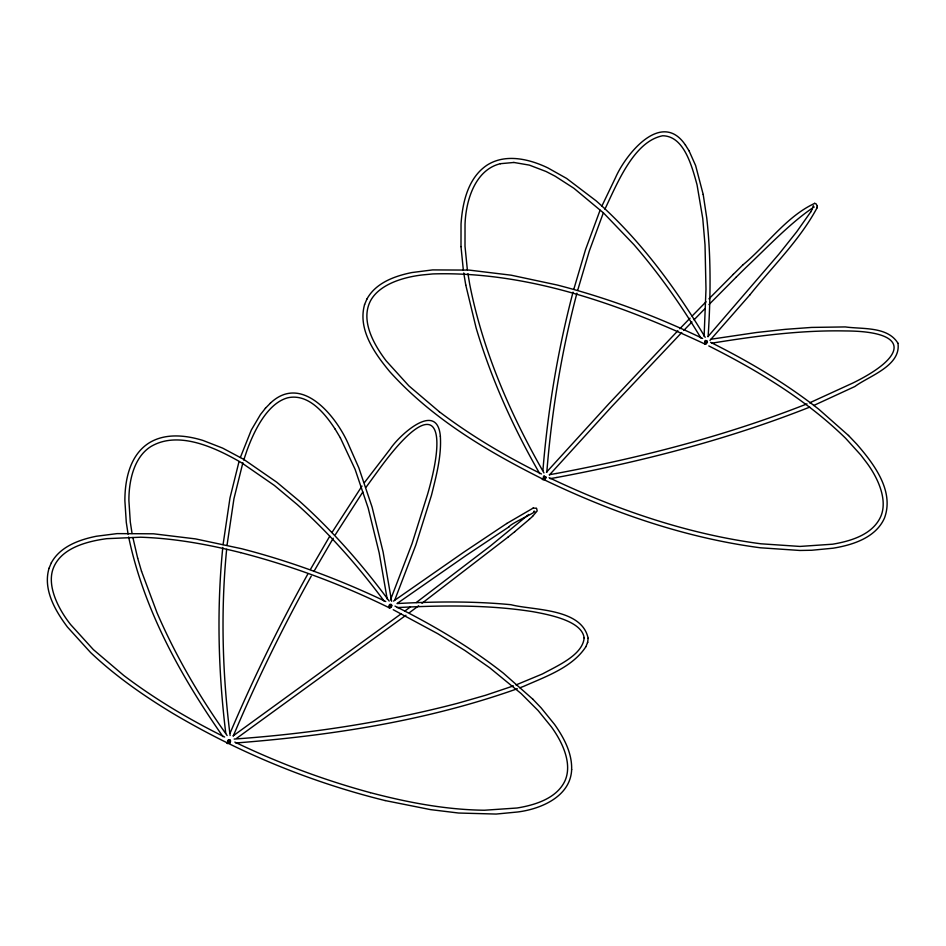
<?xml version="1.0" encoding="UTF-8"?>
<svg xmlns="http://www.w3.org/2000/svg" width="946" height="946" viewBox="0 0 946 946"><rect width="100%" height="100%" fill="white"/><g stroke="black" fill="none" stroke-linecap="round" stroke-linejoin="round"><path stroke-width="1.42" d="M703.197 194.462L706.768 218.136C711.144 257.466 710.659 297.186 708.128 336.622M389.184 601.1C362.625 565.129 333.051 531.274 299.74 501.404L276.859 482.283L243.654 459.318L222.629 448.108L203.059 440.481C185.499 435.042 164.651 432.866 148.439 443.331C129.756 455.665 124.837 479.941 124.884 500.848L126.291 522.381L128.088 534.171M364.588 304.553C357.517 329.492 374.722 353.485 389.74 371.624L389.811 371.707C432.086 418.676 487.521 451.443 543.512 479.456L543.501 479.445C611.932 512.436 684.821 537.825 760.371 547.781L799.878 550.466L811.774 550.253L833.119 548.195C852.665 545.002 875.641 537.789 884.427 518.172C894.68 490.832 873.525 463.481 856.721 444.112L848.479 435.467M571.632 769.63C572.188 753.028 563.875 737.691 554.616 724.494L541.159 707.915L532.917 699.271M584.143 638.018C582.192 621.309 551.01 614.959 532.669 611.648C487.911 604.624 442.361 605.298 397.249 607.58M588.152 638.373C581.837 607.864 533.118 610.489 511.006 604.719L510.911 604.707C473.059 601.053 434.935 601.514 397.013 603.56L465.964 555.574L509.031 526.816M704.108 336.362L705.988 289.157L705.018 244.908L702.76 218.526L697.048 184.837C691.609 164.923 683.757 136.047 662.685 135.763C634.305 141.344 617.927 181.798 604.92 209.161M817.297 206.358L816.256 204.005L814.565 203.343M542.909 470.505C547.805 410.339 557.702 350.528 573.028 292.137M546.812 472.22C551.636 411.817 561.534 351.782 576.918 293.165M222.783 547.486C216.61 609.212 218.254 671.625 225.763 733.174M223.067 544.624L229.996 497.903L239.031 461.553M226.65 549.295C220.595 611.211 222.369 673.788 230.115 735.48M227.064 545.026L233.946 498.696L242.886 462.724M229.783 739.855L228.045 743.189L229.701 739.843M391.112 604.411L389.338 607.781L389.977 607.013M749.882 294.88C772.622 266.311 799.772 240.107 817.096 207.742M587.501 642.701L587.655 642.109M571.656 769.512C570.58 796.638 540.71 809.126 517.557 811.999L496.118 814.057L458.609 813.028L430.56 809.622L385.093 800.553M584.167 637.77C582.736 654.727 558.755 665.121 542.59 673.883L515.996 684.939M587.643 642.228L588.164 638.243M817.084 207.872L817.309 206.228M391.017 604.459L390.698 605.44L389.031 605.747M706.591 340.595L704.959 344.001L707.241 341.281M706.662 340.773L706.366 341.683L704.758 341.672M573.796 289.299L585.479 249.803L600.071 210.225M577.687 290.339L589.299 251.068L603.3 212.98M389.385 606.871L389.208 607.639L389.421 606.859M240.331 457.521L251.317 430.028L260.457 414.549L265.495 408.164M243.725 460.075L246.894 450.686C254.734 429.035 268.049 403.126 287.75 397.793C307.876 393.347 324.171 412.184 335.203 429.224M49.038 568.274C42.759 589.476 55.187 610.643 67.438 627.044L90.544 652.492C115.246 675.893 143.284 695.476 172.326 713.071L172.361 713.095C238.522 752.389 310.418 782.165 385.14 800.564M228.14 742.113L227.88 743.071L228.175 742.102A2.01 0.603 86.2 0 0 228.447 742.847M394.73 600.119L415.838 545.002L431.482 495.243C436.224 475.956 441.652 456.197 440.339 436.153M585.893 646.686L587.549 642.582M390.462 599.93L412.018 543.702L427.58 494.285C448.794 421.266 434.048 394.6 380.257 467.75L366.126 487.155M51.321 562.835C60.142 546.54 79.239 539.693 96.35 536.252L117.091 533.615L153.559 533.804L195.538 538.901L241.549 548.704C291.226 561.463 339.508 579.449 385.767 601.538M366.882 299.125C375.704 282.83 394.801 275.984 411.912 272.543L432.641 269.906L469.11 270.095L511.1 275.18L557.099 284.994C607.249 297.86 655.968 316.082 702.642 338.443M391.644 604.884L388.889 606.847M230.126 733.055C253.138 678.779 279.082 625.755 307.722 574.222M233.295 735.905C256.366 681.309 282.452 627.978 311.246 576.161M48.991 568.38L51.368 562.728M364.541 304.671L366.93 299.019M601.751 206.334L615.539 177.588C625.673 154.364 661.55 109.381 685.495 145.152M812.342 208.948L813.312 205.743L814.092 207.245M390.048 606.776L390.651 605.546L391.999 605.535M532.515 516.433L537.174 510.946L536.607 508.44M810.651 212.046L812.401 208.841M585.775 646.898C572.2 667.545 545.676 676.579 523.812 686.299L519.886 687.777M310.43 569.433L329.764 536.205M313.942 571.396L333.24 538.227M544.116 478.7C546.563 473.863 543.69 479.551 544.21 478.747M331.951 532.551L361.987 486.078M335.392 534.632L362.826 491.991M810.71 211.939L796.757 231.711L778.972 254.084L707.939 336.622M364.423 482.614L390.26 448.972C398.372 436.307 437.229 399.567 440.375 436.39M749.93 294.821L709.949 340.406M546.457 472.231L608.893 403.729L677.868 330.745M549.437 474.939L611.849 406.473L681.747 332.519M679.796 328.747L690.072 318.14M683.745 330.461L691.964 321.971M270.39 403.162C302.46 372.582 337.734 418.309 349.015 445.625L358.853 467.892L372.074 507.044L383.106 552.003L391.609 601.278M692.105 316.047L706.047 301.798M694.009 319.854L705.054 308.538M265.412 408.246L270.473 403.079M708.968 298.818L733.292 274.364M708.956 304.577L736.13 277.213M742.787 264.975L742.847 264.915C766.792 245.286 786.339 216.386 814.813 203.331M733.233 274.423L742.847 264.915M736.071 277.273L745.614 267.836C766.934 247.722 789.555 223.682 812.247 208.191M514.683 531.735L529.453 519.248M528.719 514.458L490.43 545.948L416.228 602.567M529.358 519.33L532.61 516.35M704.888 344.025C620.588 304.624 527.714 271.064 432.807 273.926L422.318 274.943C402.807 277.202 379.476 284.439 370.619 300.603C360.331 320.044 373.15 343.705 386.157 360.84L408.885 385.873L439.322 411.747M545.854 476.737L542.673 478.617L543.442 478.309M543.075 479.906L543.465 479.362M542.732 478.57L542.141 479.066L543.796 478.156M227.241 742.539L230.398 740.269M421.975 603.288L508.274 536.926M228.104 743.118L227.513 743.615L228.258 741.841L226.733 742.965L227.856 742.125M508.179 536.997L514.778 531.664M404.711 611.175L410.469 606.871M409.417 612.677L418.64 605.795M401.175 613.788L233.118 735.893M405.952 615.255L236.547 738.4M393.536 601.1L463.67 552.263L506.855 523.434M506.76 523.493L533.272 508.026M508.936 526.875C511.23 522.961 540.615 510.521 533.781 511.266M706.248 341.79L704.675 342.913M809.551 402.866L852.985 382.964C907.853 356.027 910.182 331.135 845.357 330.946C800.493 330.036 755.819 336.055 711.629 343.209M813.726 405.479L854.877 386.512C868.735 376.106 901.325 365.889 897.955 343.232M389.291 607.805C341.944 584.522 291.782 565.814 240.509 552.594L240.556 552.606C207.813 544.411 174.36 538.298 140.552 537.21L106.768 538.664C85.069 541.597 59.61 548.834 52.716 569.882C47.276 587.206 58.652 609.472 70.595 624.549L93.335 649.583L123.701 675.409C155.168 699.283 189.306 719.468 224.64 737.029M806.985 403.883C726.102 435.775 641.494 457.521 556.13 473.52M809.741 407.111C728.231 439.382 642.925 461.352 556.851 477.47M513.453 685.897L485.688 695.239L457.734 703.256C384.596 722.377 309.543 733.789 234.17 739.063M517.332 688.735C426.93 720.852 331.195 735.586 235.838 742.988M227.702 741.179L230.67 740.978M533.154 508.061L536.417 508.262M500.505 163.682C475.956 169.452 465.929 198.814 465.03 224.332L465.006 246.291L467.348 269.705M549.378 474.703L556.165 473.508M550.123 478.652L556.887 477.47M500.387 163.693L513.926 162.464M710.884 339.247L756.481 332.507L785.263 329.35L811.609 327.422L845.357 326.926C862.279 329.338 887.667 326.157 898.014 343.351M543.43 477.115L546.149 477.517M513.82 162.452L529.346 165.112L546.09 171.51L555.231 176.252L573.867 188.254L603.536 212.956L633.938 244.671C659.09 273.69 681.262 305.203 700.974 338.136M706.343 341.754L707.466 342.085M705.184 337.308C675.125 287.359 640.064 239.669 596.205 200.907L566.607 178.427L547.888 167.915C529.393 159.011 505.602 153.287 487.048 165.136C467.974 177.872 462.499 202.515 461.033 223.918L460.998 246.646M549.094 477.671C616.035 509.539 687.198 534.1 760.927 543.796L799.938 546.433L832.646 544.198C851.589 540.982 872.815 534.407 880.809 516.41C887.809 500.032 878.255 478.44 866.997 463.15L860.789 455.014L845.736 438.4C806.11 399.638 758.042 370.737 708.791 345.929M234.821 742.102C278.349 762.996 323.745 780.048 370.359 792.653L370.312 792.642C407.56 802.433 445.755 809.764 484.376 810.237L517.072 808.002C535.862 804.963 557.348 797.998 565.2 780.32C572.318 763.434 562.61 742.374 551.435 726.954L538.085 710.517L521.175 693.595L489.65 667.722L464.9 650.493L437.691 633.654L393.229 609.732M541.467 473.958C505.672 456.244 471.108 435.858 439.263 411.699M710.576 342.31C748.641 361.301 785.487 383.071 818.976 409.393L848.55 435.527M395.014 606.114C433.079 625.105 469.925 646.875 503.414 673.197L532.988 699.331M384.194 601.159C358.286 566.24 329.397 533.426 297.009 504.36L274.364 485.44L241.597 462.783C214.34 446.95 177.943 430.359 150.745 446.63C134.013 457.178 128.762 480.793 128.904 500.671L130.288 521.932L132.062 533.52M227.123 735.515C199.689 697.096 175.743 656.075 157.001 612.724L141.522 571.266M222.996 736.662C180.816 676.165 143.827 609.803 128.656 536.985M689.019 150.745L695.629 165.585L703.221 194.557M685.424 145.045L689.078 150.852M335.156 429.129L340.418 437.939M543.95 472.905C510.272 414.147 482.803 351.001 469.713 284.297L467.951 273.69M539.74 473.65C513.252 427.639 491.258 378.885 476.122 327.943L465.751 285.006M340.359 437.856L355.105 469.358L368.183 508.073L379.169 552.819L387.198 599.066M137.667 558.152L141.533 571.337M137.678 558.235L132.866 537.482M463.753 272.992L465.763 285.089M463.351 270.237L460.986 246.551M544.352 475.862A2.01 0.639 80.1 0 1 545.05 478.7A2.01 0.639 80.1 0 1 544.175 479.184M705.633 340.371A2.01 0.639 80.1 0 1 706.378 343.102A2.01 0.639 80.1 0 1 705.598 343.895M543.442 476.216A2.01 0.721 41.8 0 1 545.818 478.333M704.853 340.808A2.01 0.721 41.8 0 1 707.147 342.89M228.991 739.713A2.01 0.603 86.2 0 1 229.358 742.515A2.01 0.603 86.2 0 1 228.554 743.083M390.32 604.269A2.01 0.603 86.2 0 1 390.71 606.918A2.01 0.603 86.2 0 1 389.989 607.829M229.937 743.083A2.01 0.733 54.7 0 1 229.511 743.083M228.258 739.902A2.01 0.733 54.7 0 1 230.079 742.598M389.586 604.47A2.01 0.733 54.7 0 1 391.408 607.166M227.939 740.482A2.01 0.662 22.8 0 1 230.505 741.782M389.255 605.05A2.01 0.662 22.8 0 1 391.727 606.22M704.77 343.836L705.018 342.96L704.77 343.776"/></g></svg>
